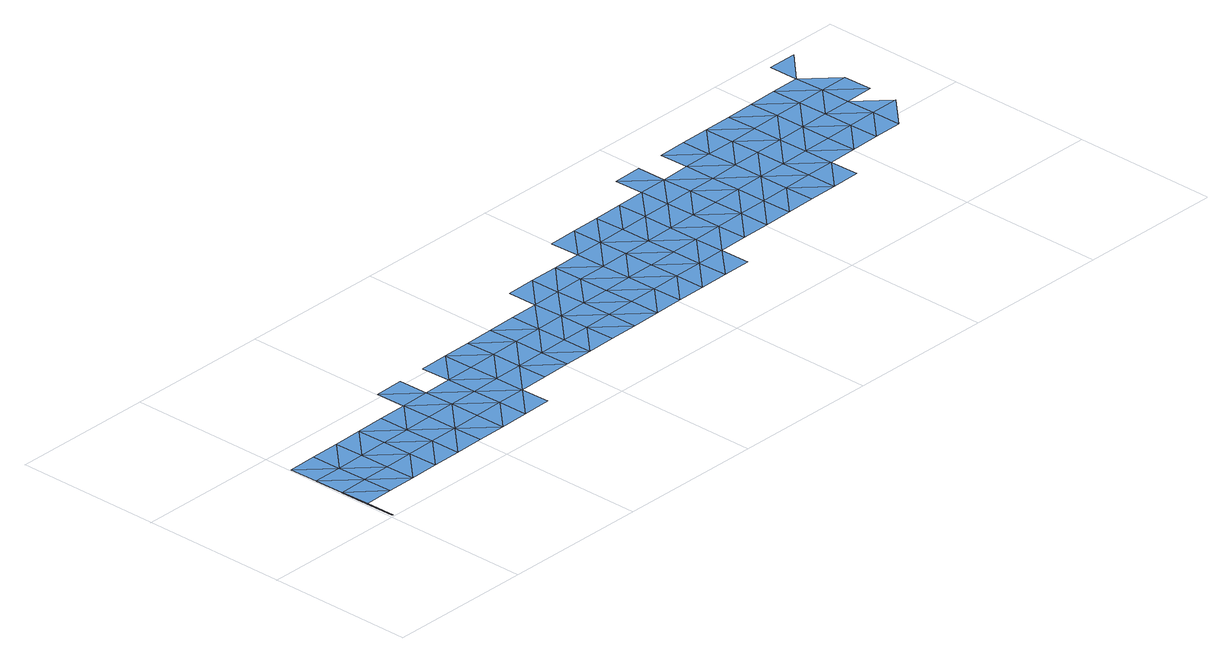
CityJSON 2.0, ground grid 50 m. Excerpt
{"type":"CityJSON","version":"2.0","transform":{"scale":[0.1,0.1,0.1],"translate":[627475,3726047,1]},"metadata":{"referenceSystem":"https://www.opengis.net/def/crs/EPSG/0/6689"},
"CityObjects":{
"waterbody1":{"type":"WaterBody","attributes":{"name":"福岡県津波浸水想定図","class":"1140","function":"2","WaterBodyTsunamiRiskAttribute.description":"1","WaterBodyTsunamiRiskAttribute.rank":"4"},"geometry":[{"type":"MultiSurface","lod":"1","boundaries":[[[0,1,2]],[[0,2,3]],[[4,0,3]],[[5,6,7]],[[6,5,8]],[[9,5,10]],[[11,5,9]],[[9,12,11]],[[12,9,13]],[[13,14,12]],[[14,13,15]],[[16,14,15]],[[16,15,17]],[[16,17,18]],[[16,18,19]],[[18,20,19]],[[21,20,18]],[[22,20,21]],[[23,22,21]],[[22,24,25]],[[24,22,26]],[[24,26,27]],[[28,24,27]],[[29,28,27]],[[28,29,30]],[[29,31,30]],[[31,29,32]],[[33,31,32]],[[34,31,33]],[[35,34,33]],[[34,35,36]],[[37,36,35]],[[35,38,37]],[[39,37,38]],[[38,40,39]],[[40,41,39]],[[41,40,42]],[[42,43,41]],[[43,42,44]],[[45,46,47]],[[48,49,43]],[[50,46,45]],[[51,49,48]],[[43,52,48]],[[51,53,50]],[[54,51,48]],[[55,48,52]],[[51,54,53]],[[52,56,55]],[[57,55,56]],[[58,57,56]],[[58,59,57]],[[60,59,58]],[[61,59,60]],[[61,62,59]],[[63,62,61]],[[64,63,61]],[[63,65,66]],[[67,68,69]],[[69,70,67]],[[71,72,66]],[[65,73,66]],[[72,74,69]],[[74,70,69]],[[66,73,71]],[[72,71,74]],[[65,75,73]],[[74,76,70]],[[75,65,77]],[[71,73,75]],[[78,74,71]],[[71,75,79]],[[80,75,77]],[[76,74,78]],[[71,79,78]],[[78,81,76]],[[80,77,82]],[[78,79,83]],[[79,84,83]],[[82,85,80]]]}]},
"waterbody2":{"type":"WaterBody","attributes":{"name":"福岡県津波浸水想定図","class":"1140","function":"2","WaterBodyTsunamiRiskAttribute.description":"1","WaterBodyTsunamiRiskAttribute.rank":"3"},"geometry":[{"type":"MultiSurface","lod":"1","boundaries":[[[4,3,86]],[[3,7,86]],[[86,7,87]],[[10,7,3]],[[87,7,88]],[[7,6,88]],[[6,89,88]],[[10,5,7]],[[8,5,11]],[[11,90,8]],[[8,91,92]],[[90,91,8]],[[12,90,11]],[[12,93,90]],[[90,94,91]],[[94,90,93]],[[93,12,14]],[[95,94,93]],[[95,93,14]],[[96,94,95]],[[16,95,14]],[[95,97,96]],[[98,95,16]],[[97,95,98]],[[16,99,98]],[[98,99,97]],[[16,19,99]],[[97,99,100]],[[99,19,20]],[[100,99,101]],[[99,20,101]],[[100,101,102]],[[101,20,22]],[[102,101,25]],[[101,22,25]],[[25,103,102]],[[104,103,25]],[[105,103,104]],[[25,24,104]],[[104,106,105]],[[24,107,104]],[[107,106,104]],[[107,24,28]],[[106,107,108]],[[109,107,28]],[[30,109,28]],[[107,109,108]],[[109,110,108]],[[30,111,109]],[[111,112,109]],[[30,31,111]],[[110,109,112]],[[31,34,111]],[[113,112,111]],[[111,34,114]],[[113,111,114]],[[34,36,114]],[[114,115,113]],[[114,36,116]],[[113,117,118]],[[114,116,115]],[[113,115,117]],[[116,36,37]],[[119,115,116]],[[119,116,37]],[[117,115,120]],[[120,115,119]],[[39,119,37]],[[117,120,121]],[[119,122,120]],[[119,39,123]],[[120,124,121]],[[122,119,123]],[[120,122,124]],[[123,39,41]],[[125,122,123]],[[126,124,122]],[[123,41,125]],[[122,125,126]],[[124,47,127]],[[45,124,126]],[[41,49,125]],[[47,124,45]],[[126,125,49]],[[41,43,49]],[[49,51,126]],[[126,50,45]],[[126,51,50]],[[50,128,46]],[[55,54,48]],[[128,50,53]],[[54,129,53]],[[54,55,130]],[[129,54,130]],[[129,131,53]],[[128,53,131]],[[55,132,130]],[[132,129,130]],[[133,131,129]],[[55,57,132]],[[129,132,133]],[[134,132,57]],[[131,133,135]],[[132,134,133]],[[57,59,134]],[[133,136,135]],[[133,134,136]],[[135,136,137]],[[134,59,62]],[[68,137,136]],[[134,62,138]],[[136,134,139]],[[134,138,139]],[[137,67,140]],[[63,138,62]],[[136,139,68]],[[67,137,68]],[[138,72,139]],[[72,68,139]],[[66,138,63]],[[72,138,66]],[[68,72,69]],[[75,80,79]],[[80,84,79]],[[83,81,78]],[[80,85,84]],[[81,83,141]],[[142,83,84]],[[143,141,83]],[[142,143,83]]]}]},
"waterbody3":{"type":"WaterBody","attributes":{"name":"福岡県津波浸水想定図","class":"1140","function":"2","WaterBodyTsunamiRiskAttribute.description":"1","WaterBodyTsunamiRiskAttribute.rank":"2"},"geometry":[{"type":"MultiSurface","lod":"1","boundaries":[[[144,6,8]],[[8,92,144]],[[102,105,145]],[[103,105,102]],[[112,118,146]],[[118,112,113]],[[127,147,121]],[[127,121,124]],[[148,135,137]],[[148,137,140]]]}]},
"waterbody4":{"type":"WaterBody","attributes":{"name":"福岡県津波浸水想定図","class":"1140","function":"2","WaterBodyTsunamiRiskAttribute.description":"1","WaterBodyTsunamiRiskAttribute.rank":"1"},"geometry":[{"type":"MultiSurface","lod":"1","boundaries":[[[97,100,149]],[[150,149,100]],[[151,128,131]],[[131,152,151]],[[141,153,154]]]}]}
},
"vertices":[
[12,9,8],[12,6,8],[15,6,8],[13,106,8],[10,106,8],[111,208,8],[9,306,8],[11,206,8],[109,307,8],[213,109,8],[113,108,8],[211,209,8],[311,211,8],[313,111,8],[411,213,8],[413,113,8],[511,215,8],[513,115,8],[613,117,8],[611,217,8],[711,219,8],[713,119,8],[811,221,8],[813,121,8],[909,323,8],[809,321,8],[911,223,8],[1011,225,8],[1009,325,8],[1111,227,8],[1109,327,8],[1209,329,8],[1211,229,8],[1311,231,8],[1309,331,8],[1411,233,8],[1409,333,8],[1509,335,8],[1511,235,8],[1609,337,8],[1611,237,8],[1709,338,8],[1711,238,8],[1809,340,8],[1811,240,8],[1703,638,8],[1801,740,8],[1701,738,8],[1907,442,8],[1807,440,8],[1803,640,8],[1805,540,8],[1909,342,8],[1903,642,8],[1905,542,8],[2007,444,8],[2009,344,8],[2107,446,8],[2109,346,8],[2207,448,8],[2209,348,8],[2309,350,8],[2307,450,8],[2407,452,8],[2409,352,8],[2507,454,8],[2405,552,8],[2299,850,9],[2301,750,8],[2401,752,8],[2399,852,8],[2503,654,8],[2403,652,8],[2505,554,8],[2501,754,8],[2605,556,8],[2499,854,8],[2607,456,8],[2601,756,8],[2603,656,8],[2705,558,8],[2599,856,8],[2707,458,8],[2701,758,8],[2703,658,8],[2805,560,8],
[9,203,8],[9,206,8],[8,304,8],[8,306,8],[209,309,8],[207,409,8],[107,407,8],[309,311,8],[307,411,8],[409,313,8],[407,413,8],[507,415,8],[509,315,8],[609,317,8],[607,417,8],[709,319,8],[707,419,8],[807,421,8],[907,423,8],[805,521,8],[905,523,8],[1007,425,8],[1005,525,8],[1107,427,8],[1105,527,8],[1207,429,8],[1205,529,8],[1305,531,8],[1307,431,8],[1405,533,8],[1407,433,8],[1403,632,8],[1303,631,8],[1507,434,8],[1505,534,8],[1503,634,8],[1605,536,8],[1607,436,8],[1603,636,8],[1707,438,8],[1705,538,8],[1601,736,8],[1901,742,8],[2003,644,8],[2005,544,8],[2001,744,8],[2105,546,8],[2103,646,8],[2205,548,8],[2101,746,9],[2203,648,9],[2201,748,9],[2305,550,8],[2303,650,8],[2199,848,9],[2699,858,8],[2803,660,8],[2801,760,8],
[7,405,8],[705,519,8],[1203,629,8],[1501,734,8],[2099,846,9],
[505,515,8],[605,517,8],[1899,842,8],[1999,844,8],[2797,959,8],[2697,958,8]
]}
